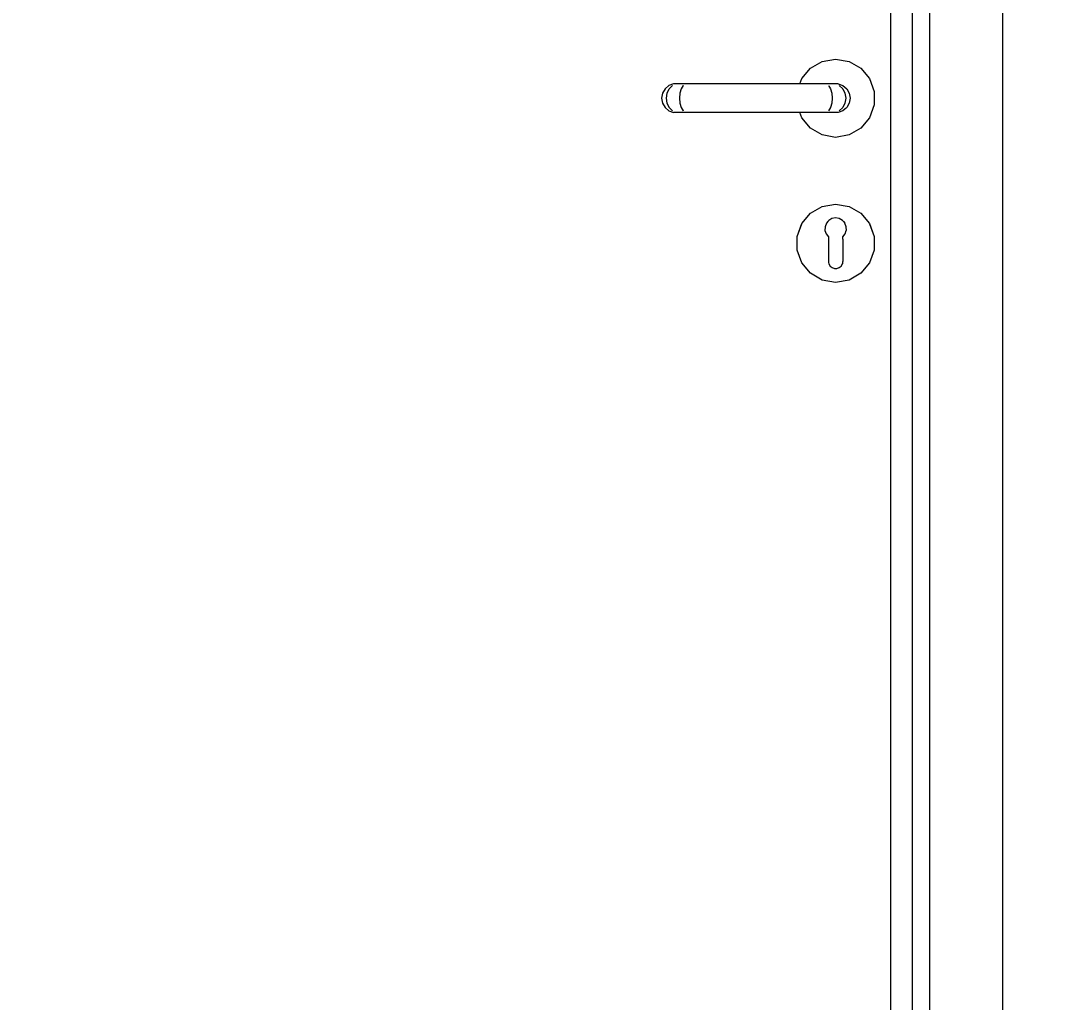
# Model space of a CAD drawing. Header units: millimetres. Extents: x -310 to 171125, y -3027 to 55843.
# Drawn here: x 129845 to 130565, y 18372 to 19049 of the extents above; entities that cross this region are included whole.
import ezdxf

# ---------------------------------------------------------------- set-up
doc = ezdxf.new("R2010")
doc.units = ezdxf.units.MM
doc.header["$MEASUREMENT"] = 0
doc.set_wipeout_variables(frame=1)
doc.linetypes.add('Wipeout_Contour', pattern=[1000, 0, -1000])
doc.layers.add('Dimensioning - General', color=7, linetype='Continuous')
doc.layers.add('Structural - Bearing', color=7, linetype='Continuous')
for name, color, linetype, lineweight, true_color in [('Dimensioning - General_Pen_No__61', 7, 'Continuous', 20, 0x6a6a6a), ('Dimensioning - General_Pen_No__88', 7, 'Continuous', 20, 0xfd4435), ('Structural - Bearing_Pen_No__82', 7, 'Continuous', 20, 0xaaaaaa)]:
    doc.layers.add(name, color=color, linetype=linetype, lineweight=lineweight, true_color=true_color)
doc.layers.get('0').off()
doc.styles.add('GENERATED_STYLE_6', font='calibril.ttf')
doc.dimstyles.new('GENERATED_STYLE__1', dxfattribs={"dimtxt": 195.999997, "dimasz": 106.4, "dimexe": 0.18, "dimexo": 0.0625, "dimgap": 0.09, "dimtad": 1, "dimdec": 0, "dimlfac": 0.1, "dimzin": 0, "dimdsep": 46, "dimtxsty": 'GENERATED_STYLE_6', "dimblk": 'ARROWHEAD_2', "dimblk1": 'ARROWHEAD_2', "dimblk2": 'ARROWHEAD_2', "dimcen": 0.09, "dimse1": 1, "dimse2": 1, "dimclrd": 256, "dimclre": 256, "dimclrt": 256, "dimadec": 0, "dimazin": 0, "dimtfac": 1, "dimtdec": 4, "dimtmove": 0, "dimatfit": 3, "dimfxl": 1, "dimtolj": 1, "dimtzin": 0, "dimarcsym": 0})

# ---------------------------------------------------------------- blocks, each defined once
blk = doc.blocks.new('*D85')
at = {"layer": 'Dimensioning - General_Pen_No__61', "color": 251, "linetype": 'Continuous', "lineweight": 20, "true_color": 0x6a6a6a, "transparency": 16777216}
for p, q in [((134582.88, 20636.02), (134722.88, 20555.19)), ((134757.88, 20595.6), (134547.88, 20595.6)), ((134652.88, 17895.6), (134652.88, 20595.6)), ((134582.88, 17936.02), (134722.88, 17855.19)), ((134757.88, 17895.6), (134547.88, 17895.6))]:
    blk.add_line(p, q, dxfattribs=at)
at = {"layer": 'Dimensioning - General_Pen_No__88', "color": 20, "lineweight": 20, "true_color": 0xfd4435, "transparency": 16777216, "char_height": 196, "attachment_point": 7, "rotation": 90, "style": 'GENERATED_STYLE_6'}
for s, insert in [('\\A1;{\\pql;\\fCalibri Light|b0|i0|c0|p34;20}', (134613.68, 20237.36)), ('\\A1;{\\pql;\\fCalibri Light|b0|i0|c0|p34;270}', (134613.68, 19007.27))]:
    blk.add_mtext(s, dxfattribs=dict(at, insert=insert))
blk = doc.blocks.new('ARROWHEAD_2')
at = {"color": 0, "linetype": 'Continuous', "lineweight": 0}
for p, q in [((-0.3781, -0.655), (0.3781, 0.655)), ((0, 0), (-1, 0))]:
    blk.add_line(p, q, dxfattribs=at)
blk = doc.blocks.new('*D128')
at = {"layer": 'Dimensioning - General_Pen_No__61', "color": 251, "linetype": 'Continuous', "lineweight": 20, "true_color": 0x6a6a6a, "transparency": 16777216}
for p, q in [((135132.88, 20636.02), (135272.88, 20555.19)), ((135307.88, 20595.6), (135097.88, 20595.6)), ((135202.88, 17895.6), (135202.88, 20595.6)), ((135132.88, 17936.02), (135272.88, 17855.19)), ((135307.88, 17895.6), (135097.88, 17895.6))]:
    blk.add_line(p, q, dxfattribs=at)
at = {"layer": 'Dimensioning - General_Pen_No__88', "color": 20, "lineweight": 20, "true_color": 0xfd4435, "transparency": 16777216, "char_height": 196, "attachment_point": 7, "rotation": 90, "style": 'GENERATED_STYLE_6'}
for s, insert in [('\\A1;{\\pql;\\fCalibri Light|b0|i0|c0|p34;20}', (135163.68, 20237.36)), ('\\A1;{\\pql;\\fCalibri Light|b0|i0|c0|p34;270}', (135163.68, 19007.27))]:
    blk.add_mtext(s, dxfattribs=dict(at, insert=insert))
blk = doc.blocks.new('*D156')
at = {"layer": 'Dimensioning - General_Pen_No__61', "color": 251, "linetype": 'Continuous', "lineweight": 20, "true_color": 0x6a6a6a, "transparency": 16777216}
for p, q in [((135682.88, 20836.02), (135822.88, 20755.19)), ((135857.88, 20795.6), (135647.88, 20795.6)), ((135752.88, 17895.6), (135752.88, 20795.6)), ((135682.88, 17936.02), (135822.88, 17855.19)), ((135857.88, 17895.6), (135647.88, 17895.6))]:
    blk.add_line(p, q, dxfattribs=at)
at = {"layer": 'Dimensioning - General_Pen_No__88', "color": 20, "lineweight": 20, "true_color": 0xfd4435, "transparency": 16777216, "insert": (135713.68, 19107.27), "char_height": 196, "attachment_point": 7, "rotation": 90, "style": 'GENERATED_STYLE_6'}
blk.add_mtext('\\A1;{\\pql;\\fCalibri Light|b0|i0|c0|p34;290}', dxfattribs=at)

msp = doc.modelspace()

# ---------------------------------------------------------------- wipeouts: each hides what was drawn before it
at = {"color": 254, "linetype": 'Wipeout_Contour', "lineweight": 0, "ltscale": 527406.705534}
msp.add_wipeout([(130460.21, 17995.6), (130472.21, 17995.6), (130472.21, 20082.6), (130460.21, 20070.6)], dxfattribs=at).dxf.layer = 'Structural - Bearing'
at = {"color": 254, "linetype": 'Wipeout_Contour', "lineweight": 0, "ltscale": 3558212.692374343}
msp.add_wipeout([(130382.5, 18985.76), (130383.83, 18982.1), (130389.85, 18974.92), (130397.97, 18970.23), (130407.21, 18968.6), (130416.44, 18970.23), (130424.56, 18974.92), (130430.59, 18982.1), (130433.8, 18990.92), (130433.8, 19000.29), (130430.59, 19009.1), (130424.56, 19016.29), (130416.44, 19020.98), (130407.21, 19022.6), (130397.97, 19020.98), (130389.85, 19016.29), (130383.83, 19009.1), (130382.5, 19005.45), (130408.94, 19005.45), (130412.21, 19004.26), (130414.87, 19002.03), (130416.6, 18999.02), (130417.21, 18995.6), (130416.6, 18992.18), (130414.87, 18989.18), (130412.21, 18986.94), (130408.94, 18985.76)], dxfattribs=at).dxf.layer = 'Structural - Bearing'
at = {"color": 254, "linetype": 'Wipeout_Contour', "lineweight": 0, "ltscale": 922336.713259}
msp.add_wipeout([(130389.92, 18916.21), (130399.84, 18904.39), (130399.82, 18904.44), (130399.88, 18907), (130400.79, 18909.39), (130401.78, 18910.53), (130398.01, 18920.88)], dxfattribs=at).dxf.layer = 'Structural - Bearing'
at = {"color": 254, "linetype": 'Wipeout_Contour', "lineweight": 0, "ltscale": 658792.109501}
msp.add_wipeout([(130402.21, 18889.65), (130389.92, 18875), (130398.01, 18870.33), (130402.35, 18882.27), (130402.21, 18883.1)], dxfattribs=at).dxf.layer = 'Structural - Bearing'

# ---------------------------------------------------------------- next in the draw order: linework, layer by layer
at = {"layer": 'Structural - Bearing_Pen_No__82', "color": 253, "linetype": 'Continuous', "lineweight": 20, "true_color": 0xaaaaaa}
for p, q in [((130389.85, 19016.29), (130397.97, 19020.98)), ((130397.97, 19020.98), (130407.21, 19022.6)), ((130407.21, 19022.6), (130416.44, 19020.98)), ((130416.44, 19020.98), (130424.56, 19016.29)), ((130383.83, 19009.1), (130389.85, 19016.29)), ((130424.56, 19016.29), (130430.59, 19009.1)), ((130430.59, 19009.1), (130433.8, 19000.29)), ((130433.8, 19000.29), (130433.8, 18990.92)), ((130433.8, 18990.92), (130430.59, 18982.1)), ((130389.85, 18974.92), (130383.83, 18982.1)), ((130430.59, 18982.1), (130424.56, 18974.92)), ((130397.97, 18970.23), (130389.85, 18974.92)), ((130424.56, 18974.92), (130416.44, 18970.23)), ((130407.21, 18968.6), (130397.97, 18970.23)), ((130416.44, 18970.23), (130407.21, 18968.6))]:
    msp.add_line(p, q, dxfattribs=at)

# ---------------------------------------------------------------- next in the draw order: wipeouts: each hides what was drawn before it
at = {"color": 254, "linetype": 'Wipeout_Contour', "lineweight": 0, "ltscale": 527538.838333}
msp.add_wipeout([(130522.21, 17995.6), (130522.21, 20132.6), (130472.21, 20082.6), (130472.21, 17995.6)], dxfattribs=at).dxf.layer = 'Structural - Bearing'
at = {"color": 254, "linetype": 'Wipeout_Contour', "lineweight": 0, "ltscale": 527346.88836}
msp.add_wipeout([(130445.21, 20055.6), (130445.21, 17995.6), (130460.21, 17995.6), (130460.21, 20055.6)], dxfattribs=at).dxf.layer = 'Structural - Bearing'
at = {"color": 254, "linetype": 'Wipeout_Contour', "lineweight": 0, "ltscale": 527147.790451}
msp.add_wipeout([(130408.94, 19005.45), (130406.76, 19005.45), (130409.68, 19004.26), (130412.21, 19004.26)], dxfattribs=at).dxf.layer = 'Structural - Bearing'
at = {"color": 254, "linetype": 'Wipeout_Contour', "lineweight": 0, "ltscale": 527165.184448}
msp.add_wipeout([(130414.16, 18995.6), (130413.62, 18992.18), (130416.6, 18992.18), (130417.21, 18995.6)], dxfattribs=at).dxf.layer = 'Structural - Bearing'
at = {"color": 254, "linetype": 'Wipeout_Contour', "lineweight": 0, "ltscale": 790557.354749}
msp.add_wipeout([(130383.91, 18909.05), (130402.21, 18898.49), (130402.21, 18900), (130400.63, 18902.02), (130399.84, 18904.39), (130389.92, 18916.21)], dxfattribs=at).dxf.layer = 'Structural - Bearing'
at = {"color": 254, "linetype": 'Wipeout_Contour', "lineweight": 0, "ltscale": 527019.711884}
msp.add_wipeout([(130383.91, 18882.15), (130389.92, 18875), (130402.21, 18889.65), (130402.21, 18892.72)], dxfattribs=at).dxf.layer = 'Structural - Bearing'

# ---------------------------------------------------------------- next in the draw order: linework, layer by layer
at = {"layer": 'Structural - Bearing_Pen_No__82', "color": 253, "linetype": 'Continuous', "lineweight": 20, "true_color": 0xaaaaaa}
for p, q in [((130522.21, 20132.6), (130522.21, 17995.6)), ((130472.21, 17995.6), (130472.21, 20082.6)), ((130460.21, 17995.6), (130460.21, 20070.6)), ((130445.21, 17995.6), (130445.21, 20055.6))]:
    msp.add_line(p, q, dxfattribs=at)

# ---------------------------------------------------------------- next in the draw order: wipeouts: each hides what was drawn before it
at = {"color": 254, "linetype": 'Wipeout_Contour', "lineweight": 0, "ltscale": 527157.913125}
msp.add_wipeout([(130412.21, 19004.26), (130409.68, 19004.26), (130412.07, 19002.03), (130414.87, 19002.03)], dxfattribs=at).dxf.layer = 'Structural - Bearing'
at = {"color": 254, "linetype": 'Wipeout_Contour', "lineweight": 0, "ltscale": 527158.962911}
msp.add_wipeout([(130413.62, 18992.18), (130412.07, 18989.18), (130414.87, 18989.18), (130416.6, 18992.18)], dxfattribs=at).dxf.layer = 'Structural - Bearing'
at = {"color": 254, "linetype": 'Wipeout_Contour', "lineweight": 0, "ltscale": 527036.87495}
msp.add_wipeout([(130389.85, 18916.29), (130389.92, 18916.21), (130398.01, 18920.88), (130397.97, 18920.98)], dxfattribs=at).dxf.layer = 'Structural - Bearing'

# ---------------------------------------------------------------- next in the draw order: wipeouts: each hides what was drawn before it
at = {"color": 254, "linetype": 'Wipeout_Contour', "lineweight": 0, "ltscale": 527164.640728}
msp.add_wipeout([(130412.07, 19002.03), (130413.62, 18999.02), (130416.6, 18999.02), (130414.87, 19002.03)], dxfattribs=at).dxf.layer = 'Structural - Bearing'
at = {"color": 254, "linetype": 'Wipeout_Contour', "lineweight": 0, "ltscale": 527149.214073}
msp.add_wipeout([(130412.07, 18989.18), (130409.68, 18986.94), (130412.21, 18986.94), (130414.87, 18989.18)], dxfattribs=at).dxf.layer = 'Structural - Bearing'
at = {"color": 254, "linetype": 'Wipeout_Contour', "lineweight": 0, "ltscale": 790608.764125}
msp.add_wipeout([(130402.46, 18911.33), (130404.69, 18912.59), (130407.21, 18913.03), (130407.21, 18922.5), (130398.01, 18920.88), (130401.78, 18910.53)], dxfattribs=at).dxf.layer = 'Structural - Bearing'

# ---------------------------------------------------------------- next in the draw order: wipeouts: each hides what was drawn before it
at = {"color": 254, "linetype": 'Wipeout_Contour', "lineweight": 0, "ltscale": 527129.805391}
msp.add_wipeout([(130406.76, 19005.45), (130400.61, 19005.45), (130402.3, 19004.26), (130409.68, 19004.26)], dxfattribs=at).dxf.layer = 'Structural - Bearing'
at = {"color": 254, "linetype": 'Wipeout_Contour', "lineweight": 0, "ltscale": 527167.156317}
msp.add_wipeout([(130413.62, 18999.02), (130414.16, 18995.6), (130417.21, 18995.6), (130416.6, 18999.02)], dxfattribs=at).dxf.layer = 'Structural - Bearing'
at = {"color": 254, "linetype": 'Wipeout_Contour', "lineweight": 0, "ltscale": 527137.119266}
msp.add_wipeout([(130412.21, 18986.94), (130409.68, 18986.94), (130406.76, 18985.76), (130408.94, 18985.76)], dxfattribs=at).dxf.layer = 'Structural - Bearing'
at = {"color": 254, "linetype": 'Wipeout_Contour', "lineweight": 0, "ltscale": 527072.972847}
msp.add_wipeout([(130407.21, 18922.6), (130397.97, 18920.98), (130398.01, 18920.88), (130407.21, 18922.5)], dxfattribs=at).dxf.layer = 'Structural - Bearing'
at = {"color": 254, "linetype": 'Wipeout_Contour', "lineweight": 0, "ltscale": 527019.964698}
msp.add_wipeout([(130380.72, 18900.28), (130402.21, 18896.49), (130402.21, 18898.49), (130383.91, 18909.05)], dxfattribs=at).dxf.layer = 'Structural - Bearing'

# ---------------------------------------------------------------- next in the draw order: wipeouts: each hides what was drawn before it
at = {"color": 254, "linetype": 'Wipeout_Contour', "lineweight": 0, "ltscale": 527137.076405}
msp.add_wipeout([(130402.3, 19004.26), (130403.67, 19002.03), (130412.07, 19002.03), (130409.68, 19004.26)], dxfattribs=at).dxf.layer = 'Structural - Bearing'
at = {"color": 254, "linetype": 'Wipeout_Contour', "lineweight": 0, "ltscale": 527141.088756}
msp.add_wipeout([(130414.16, 18995.6), (130404.88, 18995.6), (130404.57, 18992.18), (130413.62, 18992.18)], dxfattribs=at).dxf.layer = 'Structural - Bearing'
at = {"color": 254, "linetype": 'Wipeout_Contour', "lineweight": 0, "ltscale": 790653.336381}
msp.add_wipeout([(130409.73, 18912.59), (130411.95, 18911.33), (130412.64, 18910.53), (130416.41, 18920.88), (130407.21, 18922.5), (130407.21, 18913.03)], dxfattribs=at).dxf.layer = 'Structural - Bearing'
at = {"color": 254, "linetype": 'Wipeout_Contour', "lineweight": 0, "ltscale": 527005.521333}
msp.add_wipeout([(130383.83, 18909.1), (130383.91, 18909.05), (130389.92, 18916.21), (130389.85, 18916.29)], dxfattribs=at).dxf.layer = 'Structural - Bearing'
at = {"color": 254, "linetype": 'Wipeout_Contour', "lineweight": 0, "ltscale": 527013.840418}
msp.add_wipeout([(130380.72, 18890.93), (130383.91, 18882.15), (130402.21, 18892.72), (130402.21, 18894.72)], dxfattribs=at).dxf.layer = 'Structural - Bearing'

# ---------------------------------------------------------------- next in the draw order: wipeouts: each hides what was drawn before it
at = {"color": 254, "linetype": 'Wipeout_Contour', "lineweight": 0, "ltscale": 527141.681859}
msp.add_wipeout([(130412.07, 19002.03), (130403.67, 19002.03), (130404.57, 18999.02), (130413.62, 18999.02)], dxfattribs=at).dxf.layer = 'Structural - Bearing'
at = {"color": 254, "linetype": 'Wipeout_Contour', "lineweight": 0, "ltscale": 527136.003797}
msp.add_wipeout([(130413.62, 18992.18), (130404.57, 18992.18), (130403.67, 18989.18), (130412.07, 18989.18)], dxfattribs=at).dxf.layer = 'Structural - Bearing'
at = {"color": 254, "linetype": 'Wipeout_Contour', "lineweight": 0, "ltscale": 527109.467884}
msp.add_wipeout([(130407.21, 18922.6), (130407.21, 18922.5), (130416.41, 18920.88), (130416.44, 18920.98)], dxfattribs=at).dxf.layer = 'Structural - Bearing'
at = {"color": 254, "linetype": 'Wipeout_Contour', "lineweight": 0, "ltscale": 527013.886863}
msp.add_wipeout([(130380.72, 18900.28), (130380.72, 18890.93), (130402.21, 18894.72), (130402.21, 18896.49)], dxfattribs=at).dxf.layer = 'Structural - Bearing'
at = {"color": 254, "linetype": 'Wipeout_Contour', "lineweight": 0, "ltscale": 1054104.647543934}
msp.add_wipeout([(130402.51, 18881.39), (130402.35, 18882.27), (130398.01, 18870.33), (130407.21, 18868.7), (130407.21, 18878.18), (130406.34, 18878.18), (130404.71, 18878.77), (130403.38, 18879.89)], dxfattribs=at).dxf.layer = 'Structural - Bearing'

# ---------------------------------------------------------------- next in the draw order: linework, layer by layer
at = {"layer": 'Structural - Bearing_Pen_No__82', "color": 253, "linetype": 'Continuous', "lineweight": 20, "true_color": 0xaaaaaa}
for p, q in [((130408.94, 19005.45), (130412.21, 19004.26)), ((130397.97, 18920.98), (130407.21, 18922.6))]:
    msp.add_line(p, q, dxfattribs=at)

# ---------------------------------------------------------------- next in the draw order: wipeouts: each hides what was drawn before it
at = {"color": 254, "linetype": 'Wipeout_Contour', "lineweight": 0, "ltscale": 527098.988772}
msp.add_wipeout([(130400.61, 19005.45), (130392.44, 19005.45), (130392.87, 19004.26), (130402.3, 19004.26)], dxfattribs=at).dxf.layer = 'Structural - Bearing'
at = {"color": 254, "linetype": 'Wipeout_Contour', "lineweight": 0, "ltscale": 527143.060715}
msp.add_wipeout([(130413.62, 18999.02), (130404.57, 18999.02), (130404.88, 18995.6), (130414.16, 18995.6)], dxfattribs=at).dxf.layer = 'Structural - Bearing'
at = {"color": 254, "linetype": 'Wipeout_Contour', "lineweight": 0, "ltscale": 527128.377012}
msp.add_wipeout([(130403.67, 18989.18), (130402.3, 18986.94), (130409.68, 18986.94), (130412.07, 18989.18)], dxfattribs=at).dxf.layer = 'Structural - Bearing'
at = {"color": 254, "linetype": 'Wipeout_Contour', "lineweight": 0, "ltscale": 922459.509976}
msp.add_wipeout([(130413.62, 18909.39), (130414.54, 18907), (130414.6, 18904.44), (130414.58, 18904.39), (130424.5, 18916.21), (130416.41, 18920.88), (130412.64, 18910.53)], dxfattribs=at).dxf.layer = 'Structural - Bearing'
at = {"color": 254, "linetype": 'Wipeout_Contour', "lineweight": 0, "ltscale": 526982.694818}
msp.add_wipeout([(130380.62, 18900.29), (130380.72, 18900.28), (130383.91, 18909.05), (130383.83, 18909.1)], dxfattribs=at).dxf.layer = 'Structural - Bearing'
at = {"color": 254, "linetype": 'Wipeout_Contour', "lineweight": 0, "ltscale": 1054158.34726313}
msp.add_wipeout([(130408.08, 18878.18), (130407.21, 18878.18), (130407.21, 18868.7), (130416.41, 18870.33), (130412.06, 18882.27), (130411.91, 18881.39), (130411.04, 18879.89), (130409.71, 18878.77)], dxfattribs=at).dxf.layer = 'Structural - Bearing'
at = {"color": 254, "linetype": 'Wipeout_Contour', "lineweight": 0, "ltscale": 527010.505385}
msp.add_wipeout([(130397.97, 18870.23), (130398.01, 18870.33), (130389.92, 18875), (130389.85, 18874.92)], dxfattribs=at).dxf.layer = 'Structural - Bearing'

# ---------------------------------------------------------------- next in the draw order: linework, layer by layer
at = {"layer": 'Structural - Bearing_Pen_No__82', "color": 253, "linetype": 'Continuous', "lineweight": 20, "true_color": 0xaaaaaa}
for p, q in [((130409.68, 19004.26), (130412.07, 19002.03)), ((130412.21, 19004.26), (130414.87, 19002.03)), ((130412.07, 19002.03), (130413.62, 18999.02)), ((130413.62, 18999.02), (130414.16, 18995.6)), ((130414.87, 19002.03), (130416.6, 18999.02)), ((130416.6, 18999.02), (130417.21, 18995.6)), ((130414.16, 18995.6), (130413.62, 18992.18)), ((130416.6, 18992.18), (130414.87, 18989.18)), ((130417.21, 18995.6), (130416.6, 18992.18)), ((130383.83, 18909.1), (130389.85, 18916.29))]:
    msp.add_line(p, q, dxfattribs=at)

# ---------------------------------------------------------------- next in the draw order: wipeouts: each hides what was drawn before it
at = {"color": 254, "linetype": 'Wipeout_Contour', "lineweight": 0, "ltscale": 527101.776032}
msp.add_wipeout([(130402.3, 19004.26), (130392.87, 19004.26), (130393.22, 19002.03), (130403.67, 19002.03)], dxfattribs=at).dxf.layer = 'Structural - Bearing'
at = {"color": 254, "linetype": 'Wipeout_Contour', "lineweight": 0, "ltscale": 527100.693649}
msp.add_wipeout([(130393.45, 18992.18), (130404.57, 18992.18), (130404.88, 18995.6), (130393.52, 18995.6)], dxfattribs=at).dxf.layer = 'Structural - Bearing'
at = {"color": 254, "linetype": 'Wipeout_Contour', "lineweight": 0, "ltscale": 527119.133844}
msp.add_wipeout([(130402.3, 18986.94), (130400.61, 18985.76), (130406.76, 18985.76), (130409.68, 18986.94)], dxfattribs=at).dxf.layer = 'Structural - Bearing'
at = {"color": 254, "linetype": 'Wipeout_Contour', "lineweight": 0, "ltscale": 527141.944778}
msp.add_wipeout([(130416.44, 18920.98), (130416.41, 18920.88), (130424.5, 18916.21), (130424.56, 18916.29)], dxfattribs=at).dxf.layer = 'Structural - Bearing'
at = {"color": 254, "linetype": 'Wipeout_Contour', "lineweight": 0, "ltscale": 658876.175664}
msp.add_wipeout([(130424.5, 18875), (130412.21, 18889.65), (130412.21, 18883.1), (130412.06, 18882.27), (130416.41, 18870.33)], dxfattribs=at).dxf.layer = 'Structural - Bearing'
at = {"color": 254, "linetype": 'Wipeout_Contour', "lineweight": 0, "ltscale": 526985.948398}
msp.add_wipeout([(130389.85, 18874.92), (130389.92, 18875), (130383.91, 18882.15), (130383.83, 18882.1)], dxfattribs=at).dxf.layer = 'Structural - Bearing'
at = {"color": 254, "linetype": 'Wipeout_Contour', "lineweight": 0, "ltscale": 527042.988201}
msp.add_wipeout([(130397.97, 18870.23), (130407.21, 18868.6), (130407.21, 18868.7), (130398.01, 18870.33)], dxfattribs=at).dxf.layer = 'Structural - Bearing'

# ---------------------------------------------------------------- next in the draw order: linework, layer by layer
at = {"layer": 'Structural - Bearing_Pen_No__82', "color": 253, "linetype": 'Continuous', "lineweight": 20, "true_color": 0xaaaaaa}
for p, q in [((130413.62, 18992.18), (130412.07, 18989.18)), ((130412.21, 18986.94), (130408.94, 18985.76)), ((130412.07, 18989.18), (130409.68, 18986.94)), ((130414.87, 18989.18), (130412.21, 18986.94)), ((130407.21, 18922.6), (130416.44, 18920.98))]:
    msp.add_line(p, q, dxfattribs=at)

# ---------------------------------------------------------------- next in the draw order: wipeouts: each hides what was drawn before it
at = {"color": 254, "linetype": 'Wipeout_Contour', "lineweight": 0, "ltscale": 527103.054296}
msp.add_wipeout([(130403.67, 19002.03), (130393.22, 19002.03), (130393.45, 18999.02), (130404.57, 18999.02)], dxfattribs=at).dxf.layer = 'Structural - Bearing'
at = {"color": 254, "linetype": 'Wipeout_Contour', "lineweight": 0, "ltscale": 527097.375822}
msp.add_wipeout([(130393.22, 18989.18), (130403.67, 18989.18), (130404.57, 18992.18), (130393.45, 18992.18)], dxfattribs=at).dxf.layer = 'Structural - Bearing'
at = {"color": 254, "linetype": 'Wipeout_Contour', "lineweight": 0, "ltscale": 790687.295727}
msp.add_wipeout([(130413.79, 18902.02), (130412.21, 18900), (130412.21, 18898.49), (130430.5, 18909.05), (130424.5, 18916.21), (130414.58, 18904.39)], dxfattribs=at).dxf.layer = 'Structural - Bearing'
at = {"color": 254, "linetype": 'Wipeout_Contour', "lineweight": 0, "ltscale": 526972.280425}
msp.add_wipeout([(130383.83, 18882.1), (130383.91, 18882.15), (130380.72, 18890.93), (130380.62, 18890.92)], dxfattribs=at).dxf.layer = 'Structural - Bearing'
at = {"color": 254, "linetype": 'Wipeout_Contour', "lineweight": 0, "ltscale": 527079.485243}
msp.add_wipeout([(130416.44, 18870.23), (130416.41, 18870.33), (130407.21, 18868.7), (130407.21, 18868.6)], dxfattribs=at).dxf.layer = 'Structural - Bearing'

# ---------------------------------------------------------------- next in the draw order: linework, layer by layer
at = {"layer": 'Structural - Bearing_Pen_No__82', "color": 253, "linetype": 'Continuous', "lineweight": 20, "true_color": 0xaaaaaa}
for p, q in [((130406.76, 19005.45), (130400.61, 19005.45)), ((130408.94, 19005.45), (130406.76, 19005.45)), ((130389.85, 18874.92), (130383.83, 18882.1)), ((130407.21, 18868.6), (130397.97, 18870.23))]:
    msp.add_line(p, q, dxfattribs=at)

# ---------------------------------------------------------------- next in the draw order: wipeouts: each hides what was drawn before it
at = {"color": 254, "linetype": 'Wipeout_Contour', "lineweight": 0, "ltscale": 526921.364786}
msp.add_wipeout([(130392.44, 19005.45), (130311.98, 19005.45), (130311.55, 19004.26), (130392.87, 19004.26)], dxfattribs=at).dxf.layer = 'Structural - Bearing'
at = {"color": 254, "linetype": 'Wipeout_Contour', "lineweight": 0, "ltscale": 527102.665757}
msp.add_wipeout([(130404.57, 18999.02), (130393.45, 18999.02), (130393.52, 18995.6), (130404.88, 18995.6)], dxfattribs=at).dxf.layer = 'Structural - Bearing'
at = {"color": 254, "linetype": 'Wipeout_Contour', "lineweight": 0, "ltscale": 527093.076061}
msp.add_wipeout([(130393.22, 18989.18), (130392.87, 18986.94), (130402.3, 18986.94), (130403.67, 18989.18)], dxfattribs=at).dxf.layer = 'Structural - Bearing'
at = {"color": 254, "linetype": 'Wipeout_Contour', "lineweight": 0, "ltscale": 527166.494726}
msp.add_wipeout([(130424.56, 18916.29), (130424.5, 18916.21), (130430.5, 18909.05), (130430.59, 18909.1)], dxfattribs=at).dxf.layer = 'Structural - Bearing'
at = {"color": 254, "linetype": 'Wipeout_Contour', "lineweight": 0, "ltscale": 526971.153819}
msp.add_wipeout([(130380.62, 18890.92), (130380.72, 18890.93), (130380.72, 18900.28), (130380.62, 18900.29)], dxfattribs=at).dxf.layer = 'Structural - Bearing'

# ---------------------------------------------------------------- next in the draw order: linework, layer by layer
at = {"layer": 'Structural - Bearing_Pen_No__82', "color": 253, "linetype": 'Continuous', "lineweight": 20, "true_color": 0xaaaaaa}
for p, q in [((130402.3, 19004.26), (130403.67, 19002.03)), ((130403.67, 19002.03), (130404.57, 18999.02)), ((130404.57, 18999.02), (130404.88, 18995.6)), ((130404.88, 18995.6), (130404.57, 18992.18)), ((130408.94, 18985.76), (130406.76, 18985.76)), ((130380.62, 18900.29), (130383.83, 18909.1)), ((130380.62, 18890.92), (130380.62, 18900.29)), ((130383.83, 18882.1), (130380.62, 18890.92))]:
    msp.add_line(p, q, dxfattribs=at)

# ---------------------------------------------------------------- next in the draw order: wipeouts: each hides what was drawn before it
at = {"color": 254, "linetype": 'Wipeout_Contour', "lineweight": 0, "ltscale": 526920.37798}
msp.add_wipeout([(130392.87, 19004.26), (130311.55, 19004.26), (130311.2, 19002.03), (130393.22, 19002.03)], dxfattribs=at).dxf.layer = 'Structural - Bearing'
at = {"color": 254, "linetype": 'Wipeout_Contour', "lineweight": 0, "ltscale": 526915.039329}
msp.add_wipeout([(130393.52, 18995.6), (130310.89, 18995.6), (130310.97, 18992.18), (130393.45, 18992.18)], dxfattribs=at).dxf.layer = 'Structural - Bearing'
at = {"color": 254, "linetype": 'Wipeout_Contour', "lineweight": 0, "ltscale": 527088.316603}
msp.add_wipeout([(130392.87, 18986.94), (130392.44, 18985.76), (130400.61, 18985.76), (130402.3, 18986.94)], dxfattribs=at).dxf.layer = 'Structural - Bearing'
at = {"color": 254, "linetype": 'Wipeout_Contour', "lineweight": 0, "ltscale": 527138.597023}
msp.add_wipeout([(130412.21, 18898.49), (130412.21, 18896.49), (130433.7, 18900.28), (130430.5, 18909.05)], dxfattribs=at).dxf.layer = 'Structural - Bearing'

# ---------------------------------------------------------------- next in the draw order: linework, layer by layer
at = {"layer": 'Structural - Bearing_Pen_No__82', "color": 253, "linetype": 'Continuous', "lineweight": 20, "true_color": 0xaaaaaa}
for p, q in [((130404.57, 18992.18), (130403.67, 18989.18)), ((130406.76, 18985.76), (130400.61, 18985.76)), ((130403.67, 18989.18), (130402.3, 18986.94))]:
    msp.add_line(p, q, dxfattribs=at)

# ---------------------------------------------------------------- next in the draw order: wipeouts: each hides what was drawn before it
at = {"color": 254, "linetype": 'Wipeout_Contour', "lineweight": 0, "ltscale": 526918.866262}
msp.add_wipeout([(130393.22, 19002.03), (130311.2, 19002.03), (130310.97, 18999.02), (130393.45, 18999.02)], dxfattribs=at).dxf.layer = 'Structural - Bearing'
at = {"color": 254, "linetype": 'Wipeout_Contour', "lineweight": 0, "ltscale": 526913.185806}
msp.add_wipeout([(130393.45, 18992.18), (130310.97, 18992.18), (130311.2, 18989.18), (130393.22, 18989.18)], dxfattribs=at).dxf.layer = 'Structural - Bearing'
at = {"color": 254, "linetype": 'Wipeout_Contour', "lineweight": 0, "ltscale": 527180.15782}
msp.add_wipeout([(130430.59, 18909.1), (130430.5, 18909.05), (130433.7, 18900.28), (130433.8, 18900.29)], dxfattribs=at).dxf.layer = 'Structural - Bearing'

# ---------------------------------------------------------------- next in the draw order: linework, layer by layer
at = {"layer": 'Structural - Bearing_Pen_No__82', "color": 253, "linetype": 'Continuous', "lineweight": 20, "true_color": 0xaaaaaa}
for p, q in [((130382.5, 19005.45), (130383.83, 19009.1)), ((130400.61, 19005.45), (130392.44, 19005.45)), ((130424.56, 18916.29), (130430.59, 18909.1))]:
    msp.add_line(p, q, dxfattribs=at)

# ---------------------------------------------------------------- next in the draw order: wipeouts: each hides what was drawn before it
at = {"color": 254, "linetype": 'Wipeout_Contour', "lineweight": 0, "ltscale": 526743.7412}
msp.add_wipeout([(130311.98, 19005.45), (130303.81, 19005.45), (130302.12, 19004.26), (130311.55, 19004.26)], dxfattribs=at).dxf.layer = 'Structural - Bearing'
at = {"color": 254, "linetype": 'Wipeout_Contour', "lineweight": 0, "ltscale": 526917.012131}
msp.add_wipeout([(130393.45, 18999.02), (130310.97, 18999.02), (130310.89, 18995.6), (130393.52, 18995.6)], dxfattribs=at).dxf.layer = 'Structural - Bearing'
at = {"color": 254, "linetype": 'Wipeout_Contour', "lineweight": 0, "ltscale": 526911.675017}
msp.add_wipeout([(130393.22, 18989.18), (130311.2, 18989.18), (130311.55, 18986.94), (130392.87, 18986.94)], dxfattribs=at).dxf.layer = 'Structural - Bearing'
at = {"color": 254, "linetype": 'Wipeout_Contour', "lineweight": 0, "ltscale": 527138.550335}
msp.add_wipeout([(130412.21, 18896.49), (130412.21, 18894.72), (130433.7, 18890.93), (130433.7, 18900.28)], dxfattribs=at).dxf.layer = 'Structural - Bearing'

# ---------------------------------------------------------------- next in the draw order: wipeouts: each hides what was drawn before it
at = {"color": 254, "linetype": 'Wipeout_Contour', "lineweight": 0, "ltscale": 526738.980337}
msp.add_wipeout([(130311.55, 19004.26), (130302.12, 19004.26), (130300.74, 19002.03), (130311.2, 19002.03)], dxfattribs=at).dxf.layer = 'Structural - Bearing'
at = {"color": 254, "linetype": 'Wipeout_Contour', "lineweight": 0, "ltscale": 526729.385536}
msp.add_wipeout([(130310.89, 18995.6), (130299.53, 18995.6), (130299.84, 18992.18), (130310.97, 18992.18)], dxfattribs=at).dxf.layer = 'Structural - Bearing'
at = {"color": 254, "linetype": 'Wipeout_Contour', "lineweight": 0, "ltscale": 526910.689022}
msp.add_wipeout([(130392.87, 18986.94), (130311.55, 18986.94), (130311.98, 18985.76), (130392.44, 18985.76)], dxfattribs=at).dxf.layer = 'Structural - Bearing'
at = {"color": 254, "linetype": 'Wipeout_Contour', "lineweight": 0, "ltscale": 527132.47467}
msp.add_wipeout([(130412.21, 18894.72), (130412.21, 18892.72), (130430.5, 18882.15), (130433.7, 18890.93)], dxfattribs=at).dxf.layer = 'Structural - Bearing'

# ---------------------------------------------------------------- next in the draw order: linework, layer by layer
at = {"layer": 'Structural - Bearing_Pen_No__82', "color": 253, "linetype": 'Continuous', "lineweight": 20, "true_color": 0xaaaaaa}
for p, q in [((130383.83, 18982.1), (130382.5, 18985.76)), ((130400.61, 18985.76), (130392.44, 18985.76))]:
    msp.add_line(p, q, dxfattribs=at)

# ---------------------------------------------------------------- next in the draw order: wipeouts: each hides what was drawn before it
at = {"color": 254, "linetype": 'Wipeout_Contour', "lineweight": 0, "ltscale": 526734.678703}
msp.add_wipeout([(130311.2, 19002.03), (130300.74, 19002.03), (130299.84, 18999.02), (130310.97, 18999.02)], dxfattribs=at).dxf.layer = 'Structural - Bearing'
at = {"color": 254, "linetype": 'Wipeout_Contour', "lineweight": 0, "ltscale": 526728.996265}
msp.add_wipeout([(130310.97, 18992.18), (130299.84, 18992.18), (130300.74, 18989.18), (130311.2, 18989.18)], dxfattribs=at).dxf.layer = 'Structural - Bearing'
at = {"color": 254, "linetype": 'Wipeout_Contour', "lineweight": 0, "ltscale": 527120.491569}
msp.add_wipeout([(130412.21, 18892.72), (130412.21, 18889.65), (130424.5, 18875), (130430.5, 18882.15)], dxfattribs=at).dxf.layer = 'Structural - Bearing'

# ---------------------------------------------------------------- next in the draw order: linework, layer by layer
at = {"layer": 'Structural - Bearing_Pen_No__82', "color": 253, "linetype": 'Continuous', "lineweight": 20, "true_color": 0xaaaaaa}
msp.add_line((130392.44, 19005.45), (130311.98, 19005.45), dxfattribs=at)

# ---------------------------------------------------------------- next in the draw order: wipeouts: each hides what was drawn before it
at = {"color": 254, "linetype": 'Wipeout_Contour', "lineweight": 0, "ltscale": 526712.92507}
msp.add_wipeout([(130297.66, 19005.45), (130294.73, 19004.26), (130302.12, 19004.26), (130303.81, 19005.45)], dxfattribs=at).dxf.layer = 'Structural - Bearing'
at = {"color": 254, "linetype": 'Wipeout_Contour', "lineweight": 0, "ltscale": 526731.359031}
msp.add_wipeout([(130310.97, 18999.02), (130299.84, 18999.02), (130299.53, 18995.6), (130310.89, 18995.6)], dxfattribs=at).dxf.layer = 'Structural - Bearing'
at = {"color": 254, "linetype": 'Wipeout_Contour', "lineweight": 0, "ltscale": 526730.274381}
msp.add_wipeout([(130311.2, 18989.18), (130300.74, 18989.18), (130302.12, 18986.94), (130311.55, 18986.94)], dxfattribs=at).dxf.layer = 'Structural - Bearing'
at = {"color": 254, "linetype": 'Wipeout_Contour', "lineweight": 0, "ltscale": 527181.283975}
msp.add_wipeout([(130433.8, 18900.29), (130433.7, 18900.28), (130433.7, 18890.93), (130433.8, 18890.92)], dxfattribs=at).dxf.layer = 'Structural - Bearing'
at = {"color": 254, "linetype": 'Wipeout_Contour', "lineweight": 0, "ltscale": 527115.58031}
msp.add_wipeout([(130424.56, 18874.92), (130424.5, 18875), (130416.41, 18870.33), (130416.44, 18870.23)], dxfattribs=at).dxf.layer = 'Structural - Bearing'

# ---------------------------------------------------------------- next in the draw order: linework, layer by layer
at = {"layer": 'Structural - Bearing_Pen_No__82', "color": 253, "linetype": 'Continuous', "lineweight": 20, "true_color": 0xaaaaaa}
for p, q in [((130430.59, 18909.1), (130433.8, 18900.29)), ((130416.44, 18870.23), (130407.21, 18868.6))]:
    msp.add_line(p, q, dxfattribs=at)

# ---------------------------------------------------------------- next in the draw order: wipeouts: each hides what was drawn before it
at = {"color": 254, "linetype": 'Wipeout_Contour', "lineweight": 0, "ltscale": 526703.680566}
msp.add_wipeout([(130294.73, 19004.26), (130292.35, 19002.03), (130300.74, 19002.03), (130302.12, 19004.26)], dxfattribs=at).dxf.layer = 'Structural - Bearing'
at = {"color": 254, "linetype": 'Wipeout_Contour', "lineweight": 0, "ltscale": 526688.991058}
msp.add_wipeout([(130299.53, 18995.6), (130290.25, 18995.6), (130290.79, 18992.18), (130299.84, 18992.18)], dxfattribs=at).dxf.layer = 'Structural - Bearing'
at = {"color": 254, "linetype": 'Wipeout_Contour', "lineweight": 0, "ltscale": 526733.061839}
msp.add_wipeout([(130311.55, 18986.94), (130302.12, 18986.94), (130303.81, 18985.76), (130311.98, 18985.76)], dxfattribs=at).dxf.layer = 'Structural - Bearing'
at = {"color": 254, "linetype": 'Wipeout_Contour', "lineweight": 0, "ltscale": 3294229.209491426}
msp.add_wipeout([(130399.82, 18904.44), (130400.63, 18902.02), (130402.21, 18900), (130402.21, 18883.1), (130402.51, 18881.39), (130403.38, 18879.89), (130404.71, 18878.77), (130406.34, 18878.18), (130408.08, 18878.18), (130409.71, 18878.77), (130411.04, 18879.89), (130411.91, 18881.39), (130412.21, 18883.1), (130412.21, 18900), (130413.79, 18902.02), (130414.6, 18904.44), (130414.54, 18907), (130413.62, 18909.39), (130411.95, 18911.33), (130409.73, 18912.59), (130407.21, 18913.03), (130404.69, 18912.59), (130402.46, 18911.33), (130400.79, 18909.39), (130399.88, 18907)], dxfattribs=at).dxf.layer = 'Structural - Bearing'
at = {"color": 254, "linetype": 'Wipeout_Contour', "lineweight": 0, "ltscale": 527169.747211}
msp.add_wipeout([(130433.8, 18890.92), (130433.7, 18890.93), (130430.5, 18882.15), (130430.59, 18882.1)], dxfattribs=at).dxf.layer = 'Structural - Bearing'

# ---------------------------------------------------------------- next in the draw order: linework, layer by layer
at = {"layer": 'Structural - Bearing_Pen_No__82', "color": 253, "linetype": 'Continuous', "lineweight": 20, "true_color": 0xaaaaaa}
for p, q in [((130392.44, 18985.76), (130311.98, 18985.76)), ((130389.85, 18916.29), (130397.97, 18920.98)), ((130416.44, 18920.98), (130424.56, 18916.29)), ((130401.78, 18910.53), (130400.79, 18909.39)), ((130401.78, 18910.53), (130402.46, 18911.33)), ((130404.69, 18912.59), (130402.46, 18911.33)), ((130407.21, 18913.03), (130404.69, 18912.59)), ((130409.73, 18912.59), (130407.21, 18913.03)), ((130411.95, 18911.33), (130409.73, 18912.59)), ((130412.64, 18910.53), (130411.95, 18911.33)), ((130412.64, 18910.53), (130413.62, 18909.39)), ((130399.88, 18907), (130399.82, 18904.44)), ((130399.84, 18904.39), (130400.63, 18902.02)), ((130400.79, 18909.39), (130399.88, 18907)), ((130414.54, 18907), (130413.62, 18909.39)), ((130413.79, 18902.02), (130414.58, 18904.39)), ((130414.6, 18904.44), (130414.54, 18907)), ((130400.63, 18902.02), (130402.21, 18900)), ((130402.21, 18900), (130402.21, 18898.49)), ((130402.21, 18898.49), (130402.21, 18896.49)), ((130402.21, 18896.49), (130402.21, 18894.72)), ((130412.21, 18900), (130413.79, 18902.02)), ((130412.21, 18898.49), (130412.21, 18900)), ((130412.21, 18898.49), (130412.21, 18896.49)), ((130412.21, 18896.49), (130412.21, 18894.72)), ((130433.8, 18900.29), (130433.8, 18890.92)), ((130402.21, 18894.72), (130402.21, 18892.72)), ((130402.21, 18892.72), (130402.21, 18889.65)), ((130402.21, 18889.65), (130402.21, 18883.1)), ((130412.21, 18894.72), (130412.21, 18892.72)), ((130412.21, 18892.72), (130412.21, 18889.65)), ((130412.21, 18889.65), (130412.21, 18883.1)), ((130402.21, 18883.1), (130402.35, 18882.27)), ((130402.35, 18882.27), (130402.51, 18881.39)), ((130402.51, 18881.39), (130403.38, 18879.89)), ((130411.04, 18879.89), (130411.91, 18881.39)), ((130411.91, 18881.39), (130412.06, 18882.27)), ((130412.06, 18882.27), (130412.21, 18883.1)), ((130397.97, 18870.23), (130389.85, 18874.92)), ((130403.38, 18879.89), (130404.71, 18878.77)), ((130404.71, 18878.77), (130406.34, 18878.18)), ((130406.34, 18878.18), (130407.21, 18878.18)), ((130407.21, 18878.18), (130408.08, 18878.18)), ((130408.08, 18878.18), (130409.71, 18878.77)), ((130409.71, 18878.77), (130411.04, 18879.89))]:
    msp.add_line(p, q, dxfattribs=at)

# ---------------------------------------------------------------- next in the draw order: wipeouts: each hides what was drawn before it
at = {"color": 254, "linetype": 'Wipeout_Contour', "lineweight": 0, "ltscale": 526696.05177}
msp.add_wipeout([(130300.74, 19002.03), (130292.35, 19002.03), (130290.79, 18999.02), (130299.84, 18999.02)], dxfattribs=at).dxf.layer = 'Structural - Bearing'
at = {"color": 254, "linetype": 'Wipeout_Contour', "lineweight": 0, "ltscale": 526690.368919}
msp.add_wipeout([(130299.84, 18992.18), (130290.79, 18992.18), (130292.35, 18989.18), (130300.74, 18989.18)], dxfattribs=at).dxf.layer = 'Structural - Bearing'
at = {"color": 254, "linetype": 'Wipeout_Contour', "lineweight": 0, "ltscale": 527146.927586}
msp.add_wipeout([(130430.59, 18882.1), (130430.5, 18882.15), (130424.5, 18875), (130424.56, 18874.92)], dxfattribs=at).dxf.layer = 'Structural - Bearing'

# ---------------------------------------------------------------- next in the draw order: linework, layer by layer
at = {"layer": 'Structural - Bearing_Pen_No__82', "color": 253, "linetype": 'Continuous', "lineweight": 20, "true_color": 0xaaaaaa}
for p, q in [((130311.98, 19005.45), (130303.81, 19005.45)), ((130433.8, 18890.92), (130430.59, 18882.1)), ((130430.59, 18882.1), (130424.56, 18874.92)), ((130424.56, 18874.92), (130416.44, 18870.23))]:
    msp.add_line(p, q, dxfattribs=at)

# ---------------------------------------------------------------- next in the draw order: wipeouts: each hides what was drawn before it
at = {"color": 254, "linetype": 'Wipeout_Contour', "lineweight": 0, "ltscale": 526694.940331}
msp.add_wipeout([(130297.66, 19005.45), (130295.47, 19005.45), (130292.21, 19004.26), (130294.73, 19004.26)], dxfattribs=at).dxf.layer = 'Structural - Bearing'
at = {"color": 254, "linetype": 'Wipeout_Contour', "lineweight": 0, "ltscale": 526690.964703}
msp.add_wipeout([(130299.84, 18999.02), (130290.79, 18999.02), (130290.25, 18995.6), (130299.53, 18995.6)], dxfattribs=at).dxf.layer = 'Structural - Bearing'
at = {"color": 254, "linetype": 'Wipeout_Contour', "lineweight": 0, "ltscale": 526694.974032}
msp.add_wipeout([(130292.35, 18989.18), (130294.73, 18986.94), (130302.12, 18986.94), (130300.74, 18989.18)], dxfattribs=at).dxf.layer = 'Structural - Bearing'

# ---------------------------------------------------------------- next in the draw order: linework, layer by layer
at = {"layer": 'Structural - Bearing_Pen_No__82', "color": 253, "linetype": 'Continuous', "lineweight": 20, "true_color": 0xaaaaaa}
for p, q in [((130302.12, 19004.26), (130300.74, 19002.03)), ((130299.84, 18999.02), (130299.53, 18995.6)), ((130300.74, 19002.03), (130299.84, 18999.02)), ((130299.53, 18995.6), (130299.84, 18992.18))]:
    msp.add_line(p, q, dxfattribs=at)

# ---------------------------------------------------------------- next in the draw order: wipeouts: each hides what was drawn before it
at = {"color": 254, "linetype": 'Wipeout_Contour', "lineweight": 0, "ltscale": 526682.844233}
msp.add_wipeout([(130292.21, 19004.26), (130289.55, 19002.03), (130292.35, 19002.03), (130294.73, 19004.26)], dxfattribs=at).dxf.layer = 'Structural - Bearing'
at = {"color": 254, "linetype": 'Wipeout_Contour', "lineweight": 0, "ltscale": 526664.895831}
msp.add_wipeout([(130287.21, 18995.6), (130287.81, 18992.18), (130290.79, 18992.18), (130290.25, 18995.6)], dxfattribs=at).dxf.layer = 'Structural - Bearing'
at = {"color": 254, "linetype": 'Wipeout_Contour', "lineweight": 0, "ltscale": 526702.245086}
msp.add_wipeout([(130294.73, 18986.94), (130297.66, 18985.76), (130303.81, 18985.76), (130302.12, 18986.94)], dxfattribs=at).dxf.layer = 'Structural - Bearing'

# ---------------------------------------------------------------- next in the draw order: linework, layer by layer
at = {"layer": 'Structural - Bearing_Pen_No__82', "color": 253, "linetype": 'Continuous', "lineweight": 20, "true_color": 0xaaaaaa}
for p, q in [((130303.81, 19005.45), (130297.66, 19005.45)), ((130311.98, 18985.76), (130303.81, 18985.76))]:
    msp.add_line(p, q, dxfattribs=at)

# ---------------------------------------------------------------- next in the draw order: wipeouts: each hides what was drawn before it
at = {"color": 254, "linetype": 'Wipeout_Contour', "lineweight": 0, "ltscale": 526673.093339}
msp.add_wipeout([(130289.55, 19002.03), (130287.81, 18999.02), (130290.79, 18999.02), (130292.35, 19002.03)], dxfattribs=at).dxf.layer = 'Structural - Bearing'
at = {"color": 254, "linetype": 'Wipeout_Contour', "lineweight": 0, "ltscale": 526667.410243}
msp.add_wipeout([(130287.81, 18992.18), (130289.55, 18989.18), (130292.35, 18989.18), (130290.79, 18992.18)], dxfattribs=at).dxf.layer = 'Structural - Bearing'

# ---------------------------------------------------------------- next in the draw order: linework, layer by layer
at = {"layer": 'Structural - Bearing_Pen_No__82', "color": 253, "linetype": 'Continuous', "lineweight": 20, "true_color": 0xaaaaaa}
for p, q in [((130295.47, 19005.45), (130292.21, 19004.26)), ((130297.66, 19005.45), (130295.47, 19005.45))]:
    msp.add_line(p, q, dxfattribs=at)

# ---------------------------------------------------------------- next in the draw order: wipeouts: each hides what was drawn before it
at = {"color": 254, "linetype": 'Wipeout_Contour', "lineweight": 0, "ltscale": 526666.869566}
msp.add_wipeout([(130287.21, 18995.6), (130290.25, 18995.6), (130290.79, 18999.02), (130287.81, 18999.02)], dxfattribs=at).dxf.layer = 'Structural - Bearing'
at = {"color": 254, "linetype": 'Wipeout_Contour', "lineweight": 0, "ltscale": 526674.137357}
msp.add_wipeout([(130289.55, 18989.18), (130292.21, 18986.94), (130294.73, 18986.94), (130292.35, 18989.18)], dxfattribs=at).dxf.layer = 'Structural - Bearing'

# ---------------------------------------------------------------- next in the draw order: linework, layer by layer
at = {"layer": 'Structural - Bearing_Pen_No__82', "color": 253, "linetype": 'Continuous', "lineweight": 20, "true_color": 0xaaaaaa}
for p, q in [((130292.21, 19004.26), (130289.55, 19002.03)), ((130294.73, 19004.26), (130292.35, 19002.03)), ((130287.81, 18999.02), (130287.21, 18995.6)), ((130289.55, 19002.03), (130287.81, 18999.02)), ((130290.79, 18999.02), (130290.25, 18995.6)), ((130292.35, 19002.03), (130290.79, 18999.02)), ((130287.21, 18995.6), (130287.81, 18992.18)), ((130290.25, 18995.6), (130290.79, 18992.18))]:
    msp.add_line(p, q, dxfattribs=at)

# ---------------------------------------------------------------- next in the draw order: wipeouts: each hides what was drawn before it
at = {"color": 254, "linetype": 'Wipeout_Contour', "lineweight": 0, "ltscale": 526684.259984}
msp.add_wipeout([(130294.73, 18986.94), (130292.21, 18986.94), (130295.47, 18985.76), (130297.66, 18985.76)], dxfattribs=at).dxf.layer = 'Structural - Bearing'

# ---------------------------------------------------------------- next in the draw order: linework, layer by layer
at = {"layer": 'Structural - Bearing_Pen_No__82', "color": 253, "linetype": 'Continuous', "lineweight": 20, "true_color": 0xaaaaaa}
for p, q in [((130287.81, 18992.18), (130289.55, 18989.18)), ((130290.79, 18992.18), (130292.35, 18989.18)), ((130299.84, 18992.18), (130300.74, 18989.18)), ((130289.55, 18989.18), (130292.21, 18986.94)), ((130292.21, 18986.94), (130295.47, 18985.76)), ((130292.35, 18989.18), (130294.73, 18986.94)), ((130297.66, 18985.76), (130295.47, 18985.76)), ((130303.81, 18985.76), (130297.66, 18985.76)), ((130300.74, 18989.18), (130302.12, 18986.94))]:
    msp.add_line(p, q, dxfattribs=at)

# ---------------------------------------------------------------- next in the draw order: dimensions: what is measured, and where the dimension line sits
at = {"layer": 'Dimensioning - General', "color": 251, "linetype": 'Continuous', "lineweight": 20, "true_color": 0x6a6a6a}
for base, p1, p2, picture, middle in [((135752.88, 20795.6), (109614.29, 17895.6), (109667, 20795.6), '*D156', (135615.68, 19331.4)), ((135202.88, 20595.6), (107107.04, 17895.6), (106959.47, 20595.6), '*D128', (135065.68, 19231.4)), ((134652.88, 20595.6), (107285.69, 17895.6), (107290.98, 20595.6), '*D85', (134515.68, 19231.4))]:
    dim = msp.add_linear_dim(base=base, p1=p1, p2=p2, angle=90, dimstyle='GENERATED_STYLE__1', dxfattribs=at)
    dim.commit()
    dim.dimension.update_dxf_attribs({"geometry": picture, "text_midpoint": middle, "dimtype": 160, "text_rotation": 90})

doc.saveas('drawing.dxf')
